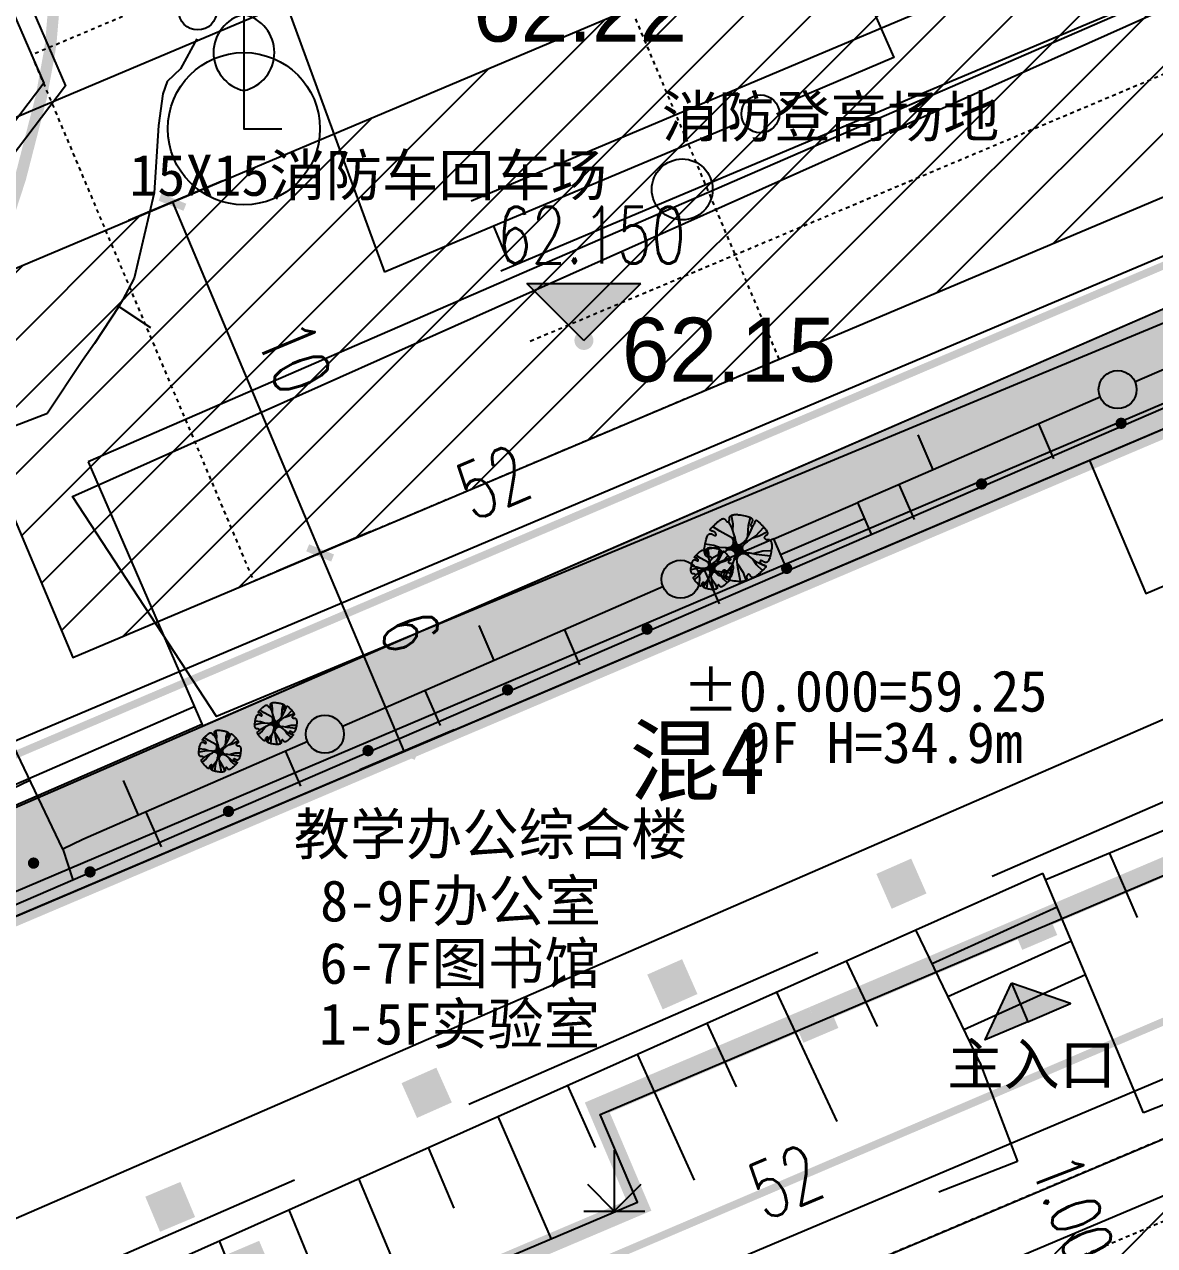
# Model space of a CAD drawing. Header units: metres. Extents: x 36500 to 80772748, y -35000 to 5806266.
# Drawn here: x 40386339.4 to 40386369.11, y 2903136.49 to 2903168.57 of the extents above; entities that cross this region are included whole.
import ezdxf
from ezdxf.enums import TextEntityAlignment as Align
from ezdxf.xclip import XClip

# ---------------------------------------------------------------- set-up
doc = ezdxf.new("R2010")
doc.units = ezdxf.units.M
doc.header["$LTSCALE"] = 10
doc.header["$XCLIPFRAME"] = 0
for name, pattern in [('2', [0]), ('236', [1.5, 1, -0.5]), ('563', [1, 0.5, -0.5]), ('815', [0]), ('CENTER2', [1.125, 0.75, -0.125, 0.125, -0.125]), ('CENTERX2', [4, 2.5, -0.5, 0.5, -0.5]), ('DASH', [0.35, 0.25, -0.1])]:
    doc.linetypes.add(name, pattern=pattern)
for name, color, linetype in [('DIM_ELEV', 3, 'Continuous'), ('dx', 252, 'Continuous'), ('PUB_DIM', 3, 'Continuous'), ('PUB_TEXT', 7, 'Continuous'), ('体育设施', 7, 'Continuous'), ('其它附属工程', 94, 'Continuous'), ('坐标', 7, 'Continuous'), ('总平面-场地', 40, 'Continuous'), ('总平面-消防登高面', 2, 'Continuous'), ('总平面-绿化', 3, 'Continuous'), ('总平面-道路', 2, 'Continuous'), ('总平面-道路中心线', 1, 'CENTERX2'), ('总平面定位', 7, 'Continuous'), ('文字标注', 7, 'Continuous'), ('用地红线', 7, 'Continuous')]:
    doc.layers.add(name, color=color, linetype=linetype)
doc.styles.add('_TCH_DIM', font='SIMPLEX', dxfattribs={"bigfont": 'GBCBIG'})
doc.styles.add('_TCH_DIM_T3', font='SIMPLEX', dxfattribs={"width": 0.705882, "bigfont": 'GBCBIG'})
doc.styles.add('DMZD', font='')
doc.styles.add('JMXD', font='')
doc.styles.add('宋体', font='')
doc.styles.get('DMZD').set_extended_font_data('方正中等线简体')
doc.styles.get('JMXD').set_extended_font_data('SimSun')
doc.styles.get('宋体').set_extended_font_data('SimSun')
doc.linetypes.add('120', pattern='A,0,[149,SSAAA.SHX,S=0.1,R=0,X=0,Y=0],-0.8', length=0.8)
doc.dimstyles.new('_TCH_ARCH_M_M&&1', dxfattribs={"dimtxt": 1.314346, "dimasz": 0.5, "dimexe": 1.25, "dimexo": 1.5, "dimgap": 0.5, "dimtad": 1, "dimzin": 0, "dimdsep": 46, "dimtxsty": '_TCH_DIM_T3', "dimblk": 'ARCHTICK', "dimcen": 0.09, "dimclrt": 7, "dimazin": 2, "dimtfac": 1, "dimtix": 1, "dimtmove": 2, "dimatfit": 3, "dimfxl": 0, "dimtolj": 1, "dimtzin": 0, "dimarcsym": 0})
doc.dimstyles.new('_TCH_ARCH_MM_M&&1', dxfattribs={"dimtxt": 1.4875, "dimasz": 0.5, "dimexe": 1.25, "dimexo": 1.5, "dimgap": 0.63125, "dimtad": 1, "dimdec": 0, "dimzin": 0, "dimdsep": 46, "dimtxsty": '_TCH_DIM_T3', "dimblk": 'ARCHTICK', "dimcen": 0.09, "dimclrt": 7, "dimazin": 2, "dimtfac": 1, "dimtdec": 0, "dimtix": 1, "dimtmove": 2, "dimatfit": 3, "dimfxl": 0, "dimtolj": 1, "dimtzin": 0, "dimarcsym": 0})

# ---------------------------------------------------------------- blocks, each defined once
blk = doc.blocks.new('A$C5779447E')
h = blk.add_hatch(color=256)
h.dxf.hatch_style = 1
h.paths.add_polyline_path([(0, 274), (0, -274), (-610, -274)])
h.paths.add_polyline_path([(0, 274), (0, -274), (610, -274)])
for points in [[(0, 274), (0, -274), (-610, -274), (0, 274)], [(0, 274), (0, -274), (610, -274), (0, 274)]]:
    blk.add_lwpolyline(points)
blk = doc.blocks.new('9372010')
at = {"color": 0, "linetype": 'Continuous', "flags": 128}
blk.add_lwpolyline([(0, 3), (0, 0), (1, 0)], dxfattribs=at)
at = {"color": 0, "linetype": 'Continuous'}
for centre, start, end in [((0.225, 2), 102.6804, 257.3196), ((-0.225, 2), 282.6804, 437.3196)]:
    blk.add_arc(centre, 1.025, start, end, dxfattribs=at)
blk = doc.blocks.new('937100')
at = {"color": 0, "linetype": 'Continuous', "lineweight": -3}
blk.add_circle((0, 0), 0.8, dxfattribs=at)
blk = doc.blocks.new('954200')
at = {"color": 0, "linetype": 'Continuous', "lineweight": -3, "flags": 128}
for points in [[(0, 1.6), (0, 0), (0.707, 0.707)], [(-0.707, 0.707), (0, 0)], [(-0.8, 0), (0.8, 0)]]:
    blk.add_lwpolyline(points, dxfattribs=at)
blk = doc.blocks.new('6452110')
at = {"linetype": '2'}
h = blk.add_hatch(color=0, dxfattribs=at)
edge = h.paths.add_edge_path(flags=0)
edge.add_arc((0, 0.85), 0.15, 0, 360)
blk = doc.blocks.new('6452120')
at = {"color": 0, "linetype": 'Continuous', "flags": 128}
blk.add_lwpolyline([(0, 0), (0, 1)], dxfattribs=at)
blk = doc.blocks.new('2382010')
at = {"linetype": '2'}
blk.add_hatch(color=0, dxfattribs=at).paths.add_polyline_path([(-0.5, -0.5), (0.5, -0.5), (0.5, 0.5), (-0.5, 0.5)])
blk = doc.blocks.new('gc200')
at = {"linetype": '2'}
h = blk.add_hatch(color=0, dxfattribs=at)
edge = h.paths.add_edge_path(flags=0)
edge.add_arc((0, 0), 0.25, 0, 360)
blk = doc.blocks.new('地形1')
at = {"layer": 'dx', "color": 252, "linetype": 'Continuous', "lineweight": -3, "flags": 128}
for points in [[(40386433.67, 2903189.008), (40386372.958, 2903162.221), (40386344.456, 2903150.387), (40386340.672, 2903156.17), (40386373.919, 2903171.011)], [(40386361.398, 2903169.656), (40386362.259, 2903167.697), (40386359.389, 2903166.488)], [(40386343.936, 2903168.194), (40386343.51, 2903167.4), (40386343.156, 2903167.074), (40386343.047, 2903166.747), (40386342.925, 2903165.917), (40386342.816, 2903164.149), (40386342.288, 2903161.905), (40386341.982, 2903161.323), (40386341.959, 2903161.279), (40386341.958, 2903161.278), (40386341.933, 2903161.234), (40386341.883, 2903161.158)], [(40386358.114, 2903165.951), (40386351.736, 2903163.266)], [(40386351.736, 2903163.266), (40386348.867, 2903162.058)], [(40386351.736, 2903163.266), (40386352.124, 2903162.344)], [(40386341.883, 2903161.158), (40386341.247, 2903160.189), (40386340.933, 2903159.737), (40386340.01, 2903158.355)], [(40386341.883, 2903161.158), (40386342.719, 2903160.608)], [(40386372.548, 2903160.892), (40386368.581, 2903159.169)], [(40386367.7, 2903158.786), (40386363.292, 2903156.871)], [(40386337.013, 2903157.209), (40386340.01, 2903158.355)], [(40386363.292, 2903156.871), (40386362.894, 2903157.788)], [(40386363.292, 2903156.871), (40386361.309, 2903156.009)], [(40386359.101, 2903155.058), (40386361.309, 2903156.009)], [(40386361.669, 2903155.175), (40386361.309, 2903156.009)], [(40386359.282, 2903154.64), (40386361.489, 2903155.592)], [(40386359.101, 2903155.058), (40386357.098, 2903154.186)], [(40386359.463, 2903154.221), (40386359.101, 2903155.058)], [(40386356.207, 2903153.799), (40386351.755, 2903151.861)], [(40386382.938, 2903153.056), (40386366.254, 2903146.093)], [(40386351.755, 2903151.861), (40386351.356, 2903152.778)], [(40386351.755, 2903151.861), (40386347.749, 2903150.118)], [(40386340.412, 2903146.902), (40386339.027, 2903149.797)], [(40386346.858, 2903149.73), (40386342.406, 2903147.793)], [(40386342.406, 2903147.793), (40386342.007, 2903148.71)], [(40386342.406, 2903147.793), (40386340.94, 2903147.155), (40386340.412, 2903146.902)], [(40386367.922, 2903146.789), (40386368.655, 2903145.109)], [(40386362.835, 2903144.784), (40386366.177, 2903146.274)], [(40386367.693, 2903142.67), (40386366.177, 2903146.274)], [(40386363.261, 2903143.902), (40386366.551, 2903145.385)], [(40386340.858, 2903134.975), (40386362.835, 2903144.784)], [(40386364.517, 2903141.296), (40386362.835, 2903144.784)], [(40386363.679, 2903143.033), (40386366.925, 2903144.496)], [(40386361.004, 2903143.967), (40386361.822, 2903142.245)], [(40386364.098, 2903142.165), (40386367.299, 2903143.607)], [(40386359.172, 2903143.149), (40386360.762, 2903139.75)], [(40386357.341, 2903142.332), (40386358.113, 2903140.655)], [(40386355.51, 2903141.514), (40386357.008, 2903138.205)], [(40386353.678, 2903140.697), (40386354.404, 2903139.065)], [(40386351.847, 2903139.88), (40386353.253, 2903136.659)], [(40386350.015, 2903139.062), (40386350.696, 2903137.474)], [(40386348.184, 2903138.245), (40386349.499, 2903135.114)], [(40386346.352, 2903137.427), (40386346.987, 2903135.884)], [(40386344.521, 2903136.61), (40386345.744, 2903133.568)]]:
    blk.add_lwpolyline(points, dxfattribs=at)
at = {"layer": 'dx', "color": 252, "linetype": '815', "lineweight": -3, "const_width": 0.3, "flags": 128}
blk.add_lwpolyline([(40386333.756, 2903135.68), (40386333.573, 2903135.966), (40386333.545, 2903136.043), (40386333.315, 2903136.92), (40386332.844, 2903138.366), (40386332.672, 2903139.988), (40386332.609, 2903140.371), (40386332.546, 2903140.807), (40386332.588, 2903143.345), (40386333.718, 2903146.629), (40386333.938, 2903147.147), (40386334.022, 2903147.467), (40386334.921, 2903150.391), (40386334.971, 2903156.978), (40386335.561, 2903157.969), (40386336.234, 2903158.619), (40386337.097, 2903159.089), (40386337.499, 2903159.354), (40386337.759, 2903159.811), (40386339.298, 2903164.525), (40386339.849, 2903166.668), (40386340.064, 2903167.842), (40386340.101, 2903168.105), (40386340.261, 2903169.973), (40386340.269, 2903172.407), (40386340.078, 2903175.114), (40386339.731, 2903177.514), (40386339.311, 2903179.327), (40386338.803, 2903180.818), (40386338.702, 2903181.058), (40386338.612, 2903181.259), (40386337.885, 2903182.62), (40386336.903, 2903184.106), (40386335.266, 2903186.259), (40386332.479, 2903189.821), (40386332.348, 2903190.002), (40386332.217, 2903190.185), (40386331.248, 2903191.287), (40386330.302, 2903192.525), (40386330.157, 2903192.739), (40386329.328, 2903194.143), (40386328.267, 2903196.347), (40386324.722, 2903204.929), (40386324.616, 2903205.181), (40386323.315, 2903208.21), (40386322.335, 2903210.683), (40386321.826, 2903212.321), (40386321.788, 2903212.473), (40386321.284, 2903215.061), (40386320.946, 2903216.413), (40386320.921, 2903216.491), (40386320.402, 2903217.899), (40386320.161, 2903218.825), (40386320.153, 2903218.876), (40386320.147, 2903218.922), (40386320.119, 2903219.434), (40386320.209, 2903219.973), (40386320.225, 2903220.019), (40386320.238, 2903220.054), (40386320.395, 2903220.355), (40386321.079, 2903221.174), (40386321.114, 2903221.213), (40386322.22, 2903222.579), (40386322.749, 2903223.088), (40386322.787, 2903223.118), (40386322.862, 2903223.173), (40386323.098, 2903223.324), (40386323.878, 2903223.668), (40386325.035, 2903223.939), (40386327.503, 2903224.182), (40386327.606, 2903224.189), (40386327.643, 2903224.192), (40386328.906, 2903224.338), (40386329.711, 2903224.561), (40386329.757, 2903224.58), (40386329.791, 2903224.594), (40386330.146, 2903224.766), (40386331.112, 2903225.406), (40386331.152, 2903225.436), (40386332.817, 2903226.731), (40386336.789, 2903230.115), (40386337.552, 2903230.778)], dxfattribs=at)
at = {"layer": 'dx', "color": 252, "linetype": '120', "lineweight": -3, "flags": 128}
for points in [[(40386343.114, 2903177.776), (40386348.867, 2903162.058)], [(40386340.412, 2903146.902), (40386340.675, 2903146.098)]]:
    blk.add_lwpolyline(points, dxfattribs=at)
at = {"layer": 'dx', "color": 252, "linetype": 'Continuous', "lineweight": -3, "flags": 128}
blk.add_lwpolyline([(40386336.22, 2903135.908), (40386335.918, 2903136.603), (40386333.195, 2903142.865), (40386375.84, 2903161.302), (40386378.91, 2903162.629), (40386381.936, 2903155.786)], close=True, dxfattribs=at)
at = {"layer": 'dx', "color": 252, "linetype": '236', "lineweight": -3, "flags": 128}
blk.add_lwpolyline([(40386337.336, 2903134.221), (40386382.712, 2903153.963), (40386381.936, 2903155.786)], dxfattribs=at)
at = {"layer": 'dx', "color": 252, "linetype": '563', "lineweight": -3, "flags": 128}
for points in [[(40386384.262, 2903150.088), (40386385.626, 2903146.566), (40386368.816, 2903139.977), (40386367.693, 2903142.67)], [(40386364.517, 2903141.296), (40386365.507, 2903138.697), (40386350.842, 2903133), (40386345.579, 2903111.032), (40386346.575, 2903110.94)]]:
    blk.add_lwpolyline(points, dxfattribs=at)
at = {"layer": 'dx', "color": 252, "linetype": 'Continuous', "lineweight": -3}
for centre, radius in [((40386343.96, 2903168.925), 0.5), ((40386345.174, 2903165.83), 2), ((40386358.751, 2903166.22), 0.5), ((40386368.14, 2903158.977), 0.5), ((40386356.652, 2903153.992), 0.5), ((40386347.303, 2903149.924), 0.5)]:
    blk.add_circle(centre, radius, dxfattribs=at)
at = {"layer": 'dx', "color": 252}
for name, p in [('9372010', (40386345.174, 2903165.83)), ('937100', (40386356.695, 2903164.235)), ('gc200', (40386354.111, 2903160.267)), ('954200', (40386354.91, 2903137.39))]:
    blk.add_blockref(name, p, dxfattribs=at)
for name, p, rotation in [('6452120', (40386366.059, 2903158.073), 203.4848728831772), ('6452110', (40386367.893, 2903158.87), 203.4848728831772), ('6452120', (40386362.39, 2903156.479), 203.4848728831772), ('6452110', (40386364.224, 2903157.276), 203.4848728831772), ('6452110', (40386359.101, 2903155.058), 203.5169064367163), ('6452120', (40386357.267, 2903154.26), 203.5169064367163), ('6452110', (40386355.433, 2903153.462), 203.5169064367163), ('6452120', (40386353.599, 2903152.664), 203.5169064367163), ('6452110', (40386351.765, 2903151.866), 203.5169064367163), ('6452120', (40386349.932, 2903151.068), 203.5169064367163), ('6452110', (40386348.098, 2903150.27), 203.5169064367163), ('6452120', (40386346.264, 2903149.472), 203.5169064367163), ('6452120', (40386339.549, 2903148.707), 115.5586593204039), ('6452110', (40386344.43, 2903148.674), 203.5169064367163), ('6452120', (40386342.596, 2903147.876), 203.5169064367163), ('6452110', (40386340.412, 2903146.902), 115.5586593204039), ('6452110', (40386340.765, 2903147.071), 205.5586685226127), ('2382010', (40386362.457, 2903145.995), 203.7060752834941), ('2382010', (40386356.436, 2903143.351), 203.8134321743705), ('2382010', (40386349.978, 2903140.501), 203.9682998895258), ('2382010', (40386343.237, 2903137.504), 202.7881389177547)]:
    blk.add_blockref(name, p, dxfattribs=dict(at, rotation=rotation))
at = {"layer": 'dx', "color": 252, "style": 'DMZD'}
for s, p in [('62.22', (40386351.201, 2903169.799)), ('62.15', (40386355.111, 2903160.865))]:
    blk.add_text(s, height=1.68, dxfattribs=at).set_placement(p, align=Align.TOP_LEFT)
at = {"layer": 'dx', "color": 252, "style": 'JMXD'}
blk.add_text('混4', height=1.75, dxfattribs=at).set_placement((40386357.092, 2903149.229), align=Align.MIDDLE_CENTER)
blk = doc.blocks.new('_ArchTick')
at = {"color": 0, "linetype": 'ByBlock', "const_width": 0.4}
blk.add_lwpolyline([(-0.5, -0.5), (0.5, 0.5)], dxfattribs=at)
blk = doc.blocks.new('*D261')
at = {"layer": 'Defpoints', "color": 0, "linetype": 'Continuous', "transparency": 16777216}
for p in [(40386364.628, 2903133.674), (40386367.025, 2903133.53), (40386364.988, 2903132.741)]:
    blk.add_point(p, dxfattribs=at)
at = {"layer": 'PUB_DIM', "color": 0, "linetype": 'Continuous', "lineweight": -2, "transparency": 16777216}
for p, q in [((40386366.026, 2903134.215), (40386367.83, 2903134.913)), ((40386366.664, 2903134.462), (40386366.484, 2903134.928)), ((40386366.664, 2903134.462), (40386367.025, 2903133.53)), ((40386366.387, 2903133.283), (40386368.191, 2903133.981)), ((40386367.025, 2903133.53), (40386367.206, 2903133.063))]:
    blk.add_line(p, q, dxfattribs=at)
at = {"layer": 'PUB_DIM', "color": 0, "linetype": 'Continuous', "lineweight": -2, "transparency": 16777216, "xscale": 0.5, "yscale": 0.5, "zscale": 0.5}
for p, rotation in [((40386366.664, 2903134.462), 291.1518532222906), ((40386367.025, 2903133.53), 111.1518532222906)]:
    blk.add_blockref('_ArchTick', p, dxfattribs=dict(at, rotation=rotation))
at = {"layer": 'PUB_DIM', "color": 7, "linetype": 'Continuous', "transparency": 16777216, "insert": (40386367.189, 2903136.917), "char_height": 1.3143, "attachment_point": 5, "rotation": 291.1519, "style": '_TCH_DIM_T3'}
blk.add_mtext('\\A1;1.00m', dxfattribs=at)
blk = doc.blocks.new('*D278')
at = {"layer": 'Defpoints', "color": 0, "linetype": 'Continuous', "transparency": 16777216}
for p in [(40386370.355, 2903179.297), (40386371.779, 2903175.923), (40386336.79, 2903161.152)]:
    blk.add_point(p, dxfattribs=at)
at = {"layer": '总平面-消防登高面', "color": 0, "linetype": 'Continuous', "lineweight": -2, "transparency": 16777216}
for p, q in [((40386371.196, 2903177.305), (40386369.869, 2903180.449)), ((40386335.366, 2903164.527), (40386370.355, 2903179.297)), ((40386336.207, 2903162.534), (40386334.879, 2903165.679))]:
    blk.add_line(p, q, dxfattribs=at)
at = {"layer": '总平面-消防登高面', "color": 0, "linetype": 'Continuous', "lineweight": -2, "transparency": 16777216, "xscale": 0.5, "yscale": 0.5, "zscale": 0.5}
for p, rotation in [((40386370.355, 2903179.297), 22.88663867739239), ((40386335.366, 2903164.527), 202.8866386773924)]:
    blk.add_blockref('_ArchTick', p, dxfattribs=dict(at, rotation=rotation))
at = {"layer": '总平面-消防登高面', "color": 7, "linetype": 'Continuous', "transparency": 16777216, "insert": (40386352.325, 2903173.179), "char_height": 1.4875, "attachment_point": 5, "rotation": 22.8866, "style": '_TCH_DIM_T3'}
blk.add_mtext('\\A1;38', dxfattribs=at)
blk = doc.blocks.new('*D290')
at = {"layer": 'Defpoints', "color": 0, "linetype": 'Continuous', "transparency": 16777216}
for p in [(40386346.005, 2903165.042), (40386349.888, 2903155.827), (40386347.178, 2903154.685)]:
    blk.add_point(p, dxfattribs=at)
at = {"layer": '总平面-消防登高面', "color": 0, "linetype": 'Continuous', "lineweight": -2, "transparency": 16777216}
for p, q in [((40386344.622, 2903164.46), (40386342.143, 2903163.415)), ((40386343.295, 2903163.9), (40386347.178, 2903154.685)), ((40386348.506, 2903155.244), (40386346.027, 2903154.2))]:
    blk.add_line(p, q, dxfattribs=at)
at = {"layer": '总平面-消防登高面', "color": 0, "linetype": 'Continuous', "lineweight": -2, "transparency": 16777216, "xscale": 0.5, "yscale": 0.5, "zscale": 0.5}
for p, rotation in [((40386343.295, 2903163.9), 112.8508582838473), ((40386347.178, 2903154.685), 292.8508582838472)]:
    blk.add_blockref('_ArchTick', p, dxfattribs=dict(at, rotation=rotation))
at = {"layer": '总平面-消防登高面', "color": 7, "linetype": 'Continuous', "transparency": 16777216, "insert": (40386346.504, 2903159.827), "char_height": 1.4875, "attachment_point": 5, "rotation": 292.8509, "style": '_TCH_DIM_T3'}
blk.add_mtext('\\A1;10', dxfattribs=at)
blk = doc.blocks.new('*D291')
at = {"layer": 'Defpoints', "color": 0, "linetype": 'Continuous', "transparency": 16777216}
for p in [(40386349.888, 2903155.827), (40386352.083, 2903150.617), (40386349.374, 2903149.475)]:
    blk.add_point(p, dxfattribs=at)
at = {"layer": '总平面-消防登高面', "color": 0, "linetype": 'Continuous', "lineweight": -2, "transparency": 16777216}
for p, q in [((40386348.506, 2903155.244), (40386346.027, 2903154.2)), ((40386347.178, 2903154.685), (40386349.374, 2903149.475)), ((40386350.701, 2903150.034), (40386348.222, 2903148.99))]:
    blk.add_line(p, q, dxfattribs=at)
at = {"layer": '总平面-消防登高面', "color": 0, "linetype": 'Continuous', "lineweight": -2, "transparency": 16777216, "xscale": 0.5, "yscale": 0.5, "zscale": 0.5}
for p, rotation in [((40386347.178, 2903154.685), 112.8508582829625), ((40386349.374, 2903149.475), 292.8508582829626)]:
    blk.add_blockref('_ArchTick', p, dxfattribs=dict(at, rotation=rotation))
at = {"layer": '总平面-消防登高面', "color": 7, "linetype": 'Continuous', "transparency": 16777216, "insert": (40386349.543, 2903152.614), "char_height": 1.4875, "attachment_point": 5, "rotation": 292.8509, "style": '_TCH_DIM_T3'}
blk.add_mtext('\\A1;6', dxfattribs=at)
blk = doc.blocks.new('*D294')
at = {"layer": 'Defpoints', "color": 0, "linetype": 'Continuous', "transparency": 16777216}
for p in [(40386382.063, 2903151.499), (40386383.947, 2903147.034), (40386334.041, 2903131.227)]:
    blk.add_point(p, dxfattribs=at)
at = {"layer": 'PUB_DIM', "color": 0, "linetype": 'Continuous', "lineweight": -2, "transparency": 16777216}
for p, q in [((40386382.646, 2903150.117), (40386384.433, 2903145.883)), ((40386335.926, 2903126.763), (40386383.947, 2903147.034)), ((40386334.624, 2903129.845), (40386336.412, 2903125.611))]:
    blk.add_line(p, q, dxfattribs=at)
at = {"layer": 'PUB_DIM', "color": 0, "linetype": 'Continuous', "lineweight": -2, "transparency": 16777216, "xscale": 0.5, "yscale": 0.5, "zscale": 0.5}
for p, rotation in [((40386383.947, 2903147.034), 22.88663868115071), ((40386335.926, 2903126.763), 202.8866386811507)]:
    blk.add_blockref('_ArchTick', p, dxfattribs=dict(at, rotation=rotation))
at = {"layer": 'PUB_DIM', "color": 7, "linetype": 'Continuous', "transparency": 16777216, "insert": (40386359.402, 2903138.165), "char_height": 1.4875, "attachment_point": 5, "rotation": 22.8866, "style": '_TCH_DIM_T3'}
blk.add_mtext('\\A1;52', dxfattribs=at)
blk = doc.blocks.new('*D296')
at = {"layer": 'Defpoints', "color": 0, "linetype": 'Continuous', "transparency": 16777216}
for p in [(40386376.201, 2903165.385), (40386377.831, 2903161.523), (40386329.947, 2903141.309)]:
    blk.add_point(p, dxfattribs=at)
at = {"layer": 'PUB_DIM', "color": 0, "linetype": 'Continuous', "lineweight": -2, "transparency": 16777216}
for p, q in [((40386377.248, 2903162.905), (40386375.715, 2903166.536)), ((40386328.317, 2903145.171), (40386376.201, 2903165.385)), ((40386329.364, 2903142.691), (40386327.831, 2903146.322))]:
    blk.add_line(p, q, dxfattribs=at)
at = {"layer": 'PUB_DIM', "color": 0, "linetype": 'Continuous', "lineweight": -2, "transparency": 16777216, "xscale": 0.5, "yscale": 0.5, "zscale": 0.5}
for p, rotation in [((40386376.201, 2903165.385), 22.88663873019065), ((40386328.317, 2903145.171), 202.8866387301906)]:
    blk.add_blockref('_ArchTick', p, dxfattribs=dict(at, rotation=rotation))
at = {"layer": 'PUB_DIM', "color": 7, "linetype": 'Continuous', "transparency": 16777216, "insert": (40386351.724, 2903156.544), "char_height": 1.4875, "attachment_point": 5, "rotation": 22.8866, "style": '_TCH_DIM_T3'}
blk.add_mtext('\\A1;52', dxfattribs=at)
blk = doc.blocks.new('$plan$00004033')
for p, q in [((-187, 629), (-289, 812)), ((-155, 727), (-199, 989)), ((315, 690), (381, 925)), ((-559, 513), (-780, 660)), ((-168, 301), (-559, 513)), ((-104, 339), (-187, 629)), ((-157, 522), (-155, 727)), ((356, 474), (234, 252)), ((290, 204), (540, 372)), ((298, 373), (315, 690)), ((452, 684), (356, 474)), ((448, 311), (643, 372)), ((540, 372), (784, 634)), ((643, 372), (879, 495)), ((-656, 17), (-1026, -56)), ((-739, 77), (-1003, 116)), ((-546, 12), (-739, 77)), ((-355, 6), (-656, 17)), ((-355, 6), (-250, 29)), ((-338, -67), (-355, 6)), ((-354, 0), (134, 0)), ((-282, 22), (128, -21)), ((-208, 47), (125, -6)), ((-191, 61), (134, 0)), ((-177, 76), (123, 10)), ((-168, 301), (-104, 339)), ((-168, 301), (-168, 301)), ((-167, 299), (-90, 251)), ((-161, 305), (-91, 260)), ((-151, 133), (128, 40)), ((-147, 152), (132, 49)), ((-143, 194), (-58, 156)), ((-120, 330), (-101, 315)), ((-104, 339), (-87, 236)), ((147, 164), (195, 123)), ((169, 183), (211, 139)), ((182, 195), (222, 149)), ((210, 224), (246, 171)), ((220, 236), (267, 188)), ((234, 250), (290, 206)), ((290, 206), (271, 191)), ((-800, -305), (-567, -175)), ((-461, -127), (-660, -373)), ((-567, -175), (-364, -79)), ((-364, -79), (-338, -67)), ((-344, -41), (140, -46)), ((-115, -336), (-219, -619)), ((-168, -71), (150, -58)), ((-140, -89), (159, -66)), ((-115, -336), (-87, -259)), ((-41, -342), (-115, -336)), ((-114, -331), (196, -105)), ((-108, -122), (172, -81)), ((-107, -313), (192, -102)), ((-98, -288), (187, -98)), ((-91, -151), (35, -101)), ((-85, -166), (78, -95)), ((-82, -179), (108, -90)), ((-79, -208), (158, -83)), ((-9, -593), (-39, -340)), ((198, -174), (238, -131)), ((209, -177), (247, -134)), ((241, -190), (275, -142)), ((283, -213), (246, -193)), ((256, -198), (289, -144)), ((312, -145), (283, -213)), ((283, -213), (521, -399)), ((561, -192), (312, -145)), ((434, -330), (552, -497)), ((447, -168), (753, -86)), ((975, -241), (561, -192)), ((753, -86), (1019, -76)), ((-660, -373), (-863, -533)), ((-302, -679), (-413, -902)), ((-180, -515), (-302, -679)), ((-219, -619), (-261, -972)), ((-22, -477), (150, -743)), ((72, -1002), (-9, -593)), ((521, -399), (847, -550)), ((552, -497), (742, -683)), ((150, -743), (236, -975))]:
    blk.add_line(p, q)
blk.add_lwpolyline([(259, -883), (259, -893), (260, -904), (261, -914), (262, -923), (261, -933), (259, -942), (255, -952), (249, -961), (242, -969), (233, -977), (223, -985), (210, -993), (195, -1000), (178, -1006), (160, -1012), (138, -1017), (115, -1021), (90, -1024), (62, -1027), (32, -1028), (4, -1015), (-59, -1009), (-117, -1002), (-169, -993), (-217, -983), (-259, -973), (-295, -961), (-327, -950), (-354, -939), (-376, -928), (-393, -918), (-407, -908), (-417, -898), (-424, -889), (-429, -880), (-432, -871), (-434, -862), (-435, -854), (-436, -845), (-435, -836), (-434, -827), (-432, -818), (-430, -809), (-426, -800), (-422, -790), (-418, -781), (-412, -771), (-407, -761), (-401, -751), (-396, -742), (-391, -732), (-387, -723), (-383, -714), (-381, -705), (-380, -697), (-380, -690), (-381, -684), (-384, -678), (-389, -674), (-395, -671), (-403, -669), (-413, -669), (-424, -671), (-435, -675), (-448, -681), (-460, -688), (-472, -699), (-483, -711), (-493, -726), (-501, -743), (-508, -762), (-513, -781), (-519, -800), (-524, -816), (-531, -831), (-538, -841), (-548, -847), (-559, -847), (-572, -842), (-587, -833), (-603, -820), (-620, -804), (-638, -787), (-657, -768), (-675, -749), (-693, -730), (-711, -712), (-729, -694), (-746, -675), (-763, -658), (-779, -640), (-795, -622), (-810, -605), (-824, -587), (-838, -570), (-850, -553), (-861, -536), (-871, -520), (-880, -504), (-887, -489), (-892, -476), (-896, -463), (-897, -451), (-897, -441), (-895, -431), (-892, -421), (-886, -412), (-879, -404), (-871, -396), (-860, -388), (-849, -380), (-837, -372), (-826, -364), (-816, -356), (-807, -347), (-800, -339), (-796, -329), (-796, -320), (-798, -310), (-803, -300), (-810, -290), (-819, -282), (-829, -274), (-840, -268), (-851, -263), (-862, -260), (-873, -259), (-883, -259), (-894, -260), (-904, -261), (-914, -262), (-924, -262), (-933, -261), (-943, -259), (-952, -255), (-961, -250), (-969, -243), (-978, -234), (-986, -223), (-993, -210), (-1000, -196), (-1006, -179), (-1012, -160), (-1017, -139), (-1021, -115), (-1024, -90), (-1027, -62), (-1028, -32), (-1023, -2), (-1010, 59), (-1002, 117), (-994, 169), (-984, 216), (-973, 258), (-962, 295), (-950, 327), (-939, 354), (-928, 376), (-918, 393), (-908, 406), (-899, 417), (-889, 424), (-880, 429), (-872, 432), (-863, 434), (-854, 435), (-845, 435), (-836, 435), (-827, 434), (-818, 432), (-809, 430), (-800, 426), (-790, 422), (-781, 417), (-771, 412), (-761, 407), (-752, 401), (-742, 396), (-733, 391), (-723, 386), (-714, 383), (-706, 381), (-698, 380), (-690, 380), (-684, 381), (-678, 384), (-674, 389), (-671, 395), (-669, 403), (-669, 412), (-671, 423), (-675, 435), (-681, 448), (-689, 460), (-699, 472), (-711, 483), (-726, 493), (-743, 501), (-762, 507), (-781, 513), (-800, 519), (-817, 524), (-831, 531), (-841, 538), (-847, 547), (-847, 559), (-842, 572), (-833, 587), (-820, 603), (-805, 620), (-787, 638), (-769, 656), (-749, 675), (-731, 693), (-712, 711), (-694, 729), (-676, 746), (-658, 763), (-640, 779), (-623, 795), (-605, 810), (-587, 824), (-570, 837), (-553, 850), (-536, 861), (-520, 871), (-504, 880), (-490, 887), (-476, 892), (-463, 895), (-452, 897), (-441, 897), (-431, 895), (-421, 891), (-413, 886), (-404, 879), (-396, 870), (-388, 860), (-380, 849), (-372, 837), (-364, 826), (-356, 815), (-348, 807), (-339, 800), (-330, 796), (-320, 795), (-310, 798), (-300, 803), (-290, 810), (-282, 819), (-274, 829), (-268, 840), (-263, 851), (-260, 862), (-259, 872), (-259, 883), (-260, 893), (-261, 904), (-262, 914), (-262, 923), (-261, 933), (-259, 942), (-255, 952), (-250, 961), (-243, 969), (-234, 977), (-223, 985), (-210, 993), (-196, 1000), (-179, 1006), (-160, 1012), (-139, 1017), (-116, 1021), (-90, 1024), (-62, 1027), (-32, 1028), (-5, 1015), (59, 1009), (116, 1002), (169, 993), (216, 983), (258, 973), (295, 961), (327, 950), (353, 939), (375, 928), (393, 918), (406, 908), (416, 898), (424, 889), (429, 880), (432, 871), (434, 862), (435, 854), (435, 845), (435, 836), (434, 827), (432, 818), (429, 809), (426, 800), (422, 790), (417, 781), (412, 771), (406, 761), (401, 751), (396, 742), (391, 732), (386, 723), (383, 714), (380, 705), (379, 697), (379, 690), (381, 684), (384, 678), (388, 674), (394, 671), (402, 669), (412, 669), (423, 671), (435, 675), (447, 681), (460, 688), (472, 699), (483, 711), (492, 726), (500, 743), (507, 762), (513, 781), (518, 800), (524, 816), (530, 831), (538, 841), (547, 847), (559, 847), (572, 842), (587, 833), (603, 820), (620, 804), (638, 787), (656, 768), (674, 749), (693, 730), (711, 712), (728, 694), (746, 675), (762, 658), (779, 640), (794, 622), (809, 605), (824, 587), (837, 570), (850, 553), (861, 536), (871, 520), (879, 504), (886, 489), (892, 476), (895, 463), (897, 451), (897, 441), (895, 431), (891, 421), (886, 412), (879, 404), (870, 396), (860, 388), (849, 380), (837, 372), (826, 364), (815, 356), (806, 347), (800, 339), (796, 329), (795, 320), (798, 310), (803, 300), (810, 290), (819, 282), (829, 274), (840, 268), (851, 263), (862, 260), (872, 259), (883, 259), (893, 260), (903, 261), (913, 262), (923, 262), (933, 261), (942, 259), (951, 255), (960, 250), (969, 243), (977, 234), (985, 223), (992, 210), (999, 196), (1006, 179), (1011, 160), (1016, 139), (1021, 115), (1024, 90), (1026, 62), (1028, 32), (1028, 0), (1009, -59), (1002, -117), (993, -169), (983, -216), (972, -258), (961, -295), (950, -327), (938, -354), (928, -376), (917, -393), (908, -406), (898, -417), (889, -424), (880, -429), (871, -432), (862, -434), (853, -435), (845, -435), (836, -435), (827, -434), (818, -432), (809, -430), (799, -426), (790, -422), (780, -417), (771, -412), (761, -407), (751, -401), (742, -396), (732, -391), (723, -386), (714, -383), (705, -381), (697, -380), (690, -380), (683, -381), (678, -384), (673, -389), (670, -395), (669, -403), (669, -412), (671, -423), (675, -435), (680, -448), (688, -460), (698, -472), (711, -483), (726, -493), (743, -501), (761, -507), (781, -513), (799, -519), (816, -524), (830, -531), (841, -538), (847, -547), (847, -559), (842, -572), (833, -587), (820, -603), (804, -620), (787, -638), (768, -656), (749, -675), (730, -693), (712, -711), (693, -729), (675, -746), (657, -763), (640, -779), (622, -795), (604, -810), (587, -824), (569, -837), (552, -850), (536, -861), (519, -871), (504, -880), (489, -887), (476, -892), (463, -895), (451, -897), (440, -897), (430, -895), (421, -891), (412, -886), (404, -879), (395, -870), (387, -860), (380, -849), (372, -837), (364, -826), (356, -815), (347, -807), (338, -800), (329, -796), (319, -795), (309, -798), (299, -803), (290, -810), (281, -819), (274, -829), (267, -840), (263, -851), (260, -862), (259, -872)], close=True)
for centre, radius, start, end in [((-277, 152), 126, 282.5027, 336.9883), ((-454, 172), 314, 14.4178, 24.1148), ((-374, 193), 231, 336.9883, 14.4178), ((139, 273), 229, 189.3639, 219.0167), ((28, 183), 87.1, 219.0167, 302.6981), ((-285, 671), 666, 302.6981, 321.0769), ((223, 10), 99.6, 157.6896, 229.9924), ((722, -389), 735, 127.8129, 143.5558), ((-257, -237), 189, 40.3701, 115.2365), ((-224, -209), 146, 340.023, 40.3701), ((153, -364), 195, 61.518, 173.4049), ((306, 28), 173, 217.5776, 271.9347)]:
    blk.add_arc(centre, radius, start, end)

msp = doc.modelspace()

# ---------------------------------------------------------------- hatches: boundary and pattern name
at = {"layer": 'DIM_ELEV', "linetype": 'Continuous'}
msp.add_hatch(color=256, dxfattribs=at).paths.add_polyline_path([(40386354.111, 2903160.267), (40386352.611, 2903161.767), (40386355.611, 2903161.767)])
at = {"layer": '其它附属工程', "linetype": 'Continuous'}
h = msp.add_hatch(dxfattribs=at)
h.set_pattern_fill('草坪或沼泽', color=256, scale=0.5)
h.set_pattern_definition([(0, (984.1042, 0.04), (2, 2), [0.3, -0.06, 0.08, -0.06, 0.3, -1.2]), (0, (984.0042, 0.1), (2, 2), [0.2, -0.15, 0.3, -0.15, 0.2, -1]), (0, (984.7042, 0.9), (2, 2), [0.25, -0.1, 0.25, -1.4]), (0, (983.7042, 1.3), (2, 2), [0.1, -0.2, 0.1, -1.6]), (90, (983.9042, 1.3), (-2, 2), [0.18, -1.82]), (90, (984.5042, 0.1), (-2, 2), [0.2, -1.8]), (90, (985.0042, 0.9), (-2, 2), [0.2, -1.8]), (45, (984.7642, 0.08), (2e-16, 2.00000000004), [0.2, -2.628427124]), (135, (984.2442, 0.08), (-2.00000000004, 2e-16), [0.2, -2.628427124]), (63.43494882, (984.7042, 0.09), (1.02e-10, 2), [0.2, -4.272135954]), (75.96375653, (984.60423, 0.1), (7.24e-11, 1.9999999997004), [0.2, -8.046211252]), (75.96375653, (985.10423, 0.9), (7.24e-11, 1.9999999997004), [0.16, -8.086211252]), (75.96375653, (983.94423, 1.3), (7.24e-11, 1.9999999997004), [0.14, -8.106211252]), (104.03624347, (984.40423, 0.1), (-7.24e-11, 1.9999999997004), [0.2, -8.046211252]), (104.03624347, (984.90423, 0.9), (-7.24e-11, 1.9999999997004), [0.16, -8.086211252]), (104.03624347, (983.86423, 1.3), (-7.24e-11, 1.9999999997004), [0.14, -8.106211252]), (116.5650512, (984.3042, 0.09), (-8e-10, 2), [0.2, -4.2721335954])])
h.paths.add_polyline_path([(40386373.865, 2903159.861), (40386372.724, 2903162.564), (40386328.063, 2903143.167), (40386334.686, 2903127.589), (40386335.61, 2903127.983), (40386334.198, 2903131.294), (40386329.979, 2903141.235)])
at = {"layer": '总平面-消防登高面', "linetype": 'Continuous'}
h = msp.add_hatch(dxfattribs=at)
h.set_pattern_fill('普通砖', color=256, scale=0.5)
h.set_pattern_definition([(45, (0, 0.8976), (-0.883883830037, 0.883883830037), [])])
h.paths.add_polyline_path([(40386336.79, 2903161.152), (40386340.679, 2903151.94), (40386375.668, 2903166.71), (40386371.779, 2903175.923)])
h = msp.add_hatch(dxfattribs=at)
h.set_pattern_fill('普通砖', color=256, scale=0.5)
h.set_pattern_definition([(45, (-0.4172, 0.3805), (-0.883883830037, 0.883883830037), [])])
h.paths.add_polyline_path([(40386380.983, 2903131.847), (40386377.094, 2903141.059), (40386363.275, 2903135.226), (40386367.164, 2903126.013)])

# ---------------------------------------------------------------- linework, layer by layer
at = {"layer": 'DIM_ELEV', "linetype": 'Continuous'}
for p, q in [((40386354.111, 2903160.267), (40386352.611, 2903161.767)), ((40386352.611, 2903161.767), (40386355.611, 2903161.767)), ((40386354.111, 2903160.267), (40386355.611, 2903161.767))]:
    msp.add_line(p, q, dxfattribs=at)
at = {"layer": '体育设施', "color": 155}
for p, q in [((40386454.166, 2903197.933, 61.098), (40386344.098, 2903150.131, 61.098)), ((40386374.441, 2903171.566, 61.098), (40386341.081, 2903157.078, 61.098)), ((40386341.081, 2903157.078, 61.098), (40386344.098, 2903150.131, 61.098))]:
    msp.add_line(p, q, dxfattribs=at)
at = {"layer": '体育设施', "color": 155, "elevation": 61.098}
msp.add_lwpolyline([(40386437.541, 2903186.917, 1.089954), (40386415.295, 2903253.226), (40386369.743, 2903233.442, 0.694724), (40386373.246, 2903167.748, 0.694724)], format="xyb", dxfattribs=at)
at = {"layer": '其它附属工程', "linetype": 'Continuous'}
msp.add_lwpolyline([(40386373.865, 2903159.861), (40386372.724, 2903162.564), (40386328.063, 2903143.167), (40386334.686, 2903127.589), (40386335.61, 2903127.983), (40386334.198, 2903131.294), (40386329.979, 2903141.235)], close=True, dxfattribs=at)
msp.add_lwpolyline([(40386347.529, 2903104.488), (40386347.766, 2903104.288, 0.771116), (40386348.241, 2903104.622), (40386343.625, 2903117.003, -0.401802), (40386349.654, 2903130.98), (40386392.824, 2903149.204)], format="xyb", dxfattribs=at)
at = {"layer": '坐标', "linetype": 'Continuous', "const_width": 0.5}
for points in [[(40386377.799, 2903161.533), (40386329.979, 2903141.235)], [(40386340.195, 2903134.057), (40386345.442, 2903136.284), (40386346.536, 2903133.706), (40386355.557, 2903137.536), (40386354.463, 2903140.113), (40386359.894, 2903142.418), (40386360.012, 2903142.142), (40386360.472, 2903142.337), (40386360.355, 2903142.614), (40386365.648, 2903144.86), (40386365.765, 2903144.584), (40386366.225, 2903144.779), (40386366.108, 2903145.056), (40386371.539, 2903147.361)]]:
    msp.add_lwpolyline(points, dxfattribs=at)
at = {"layer": '坐标', "linetype": 'Continuous'}
msp.add_lwpolyline([(40386329.979, 2903141.235), (40386329.74, 2903141.786), (40386377.553, 2903162.101), (40386377.795, 2903161.529)], dxfattribs=at)
msp.add_lwpolyline([(40386376.931, 2903149.756), (40386378.025, 2903147.179), (40386382.996, 2903149.288), (40386377.8, 2903161.531), (40386367.398, 2903157.117), (40386368.883, 2903153.619), (40386375.51, 2903156.431), (40386378.089, 2903150.356), (40386378.128, 2903150.264)], close=True, dxfattribs=at)
at = {"layer": '总平面-场地'}
for points in [[(40386343.687, 2903241.177), (40386342.273, 2903238.504), (40386341.743, 2903234.562), (40386341.039, 2903227.478), (40386344.235, 2903226.629), (40386355.355, 2903219.858), (40386355.611, 2903219.084), (40386355.57, 2903218.934), (40386355.49, 2903218.642), (40386353.121, 2903213.677), (40386332.984, 2903195.689), (40386328.875, 2903192.442), (40386339.914, 2903167.023), (40386329.392, 2903153.167), (40386332.731, 2903145.264), (40386344.071, 2903150.189)], [(40386343.908, 2903240.526), (40386342.757, 2903238.349), (40386342.24, 2903234.503), (40386341.579, 2903227.852), (40386344.434, 2903227.093), (40386355.772, 2903220.189), (40386356.133, 2903219.098), (40386356.052, 2903218.802), (40386355.96, 2903218.467), (40386353.529, 2903213.371), (40386333.306, 2903195.306), (40386329.487, 2903192.288), (40386340.489, 2903166.954), (40386329.965, 2903153.095), (40386332.995, 2903145.924), (40386343.871, 2903150.647)]]:
    msp.add_lwpolyline(points, dxfattribs=at)
at = {"layer": '总平面-消防登高面', "ltscale": 0.001}
msp.add_line((40386351.925, 2903162.095), (40386422.663, 2903191.904), dxfattribs=at)
at = {"layer": '总平面-消防登高面', "linetype": 'DASH', "ltscale": 0.01}
msp.add_line((40386352.702, 2903160.252), (40386423.437, 2903190.06), dxfattribs=at)
at = {"layer": '总平面-消防登高面', "linetype": 'Continuous'}
msp.add_line((40386351.148, 2903163.938), (40386369.007, 2903171.464), dxfattribs=at)
for points in [[(40386336.79, 2903161.152), (40386340.679, 2903151.94), (40386375.668, 2903166.71), (40386371.779, 2903175.923)], [(40386380.983, 2903131.847), (40386377.094, 2903141.059), (40386363.275, 2903135.226), (40386367.164, 2903126.013)]]:
    msp.add_lwpolyline(points, close=True, dxfattribs=at)
at = {"layer": '总平面-消防登高面', "linetype": 'DASH', "ltscale": 0.01}
msp.add_lwpolyline([(40386339.592, 2903167.765), (40386345.426, 2903153.946), (40386359.245, 2903159.779), (40386353.411, 2903173.599)], close=True, dxfattribs=at)
at = {"layer": '总平面-道路'}
msp.add_lwpolyline([(40386347.529, 2903104.488), (40386347.766, 2903104.288, 0.771116), (40386348.241, 2903104.622), (40386343.625, 2903117.003, -0.401802), (40386349.654, 2903130.98), (40386433.634, 2903166.431, 0.419457), (40386437.311, 2903175.718), (40386431.773, 2903188.208)], format="xyb", dxfattribs=at)
at = {"layer": '总平面-道路中心线', "ltscale": 0.001, "elevation": 61.098}
for points in [[(40386433.608, 2903189.005), (40386439.139, 2903176.528, -0.419457), (40386434.412, 2903164.589), (40386350.431, 2903129.137, 0.401802), (40386345.499, 2903117.701), (40386366.161, 2903062.284, 0.271446), (40386373.217, 2903056.534), (40386378.529, 2903055.711, -0.104054), (40386381.996, 2903054.402), (40386390.741, 2903048.817)], [(40386437.311, 2903175.717, -0.419449), (40386433.634, 2903166.431), (40386349.654, 2903130.98, 0.401802), (40386343.625, 2903117.003), (40386364.287, 2903061.585, 0.271446), (40386372.91, 2903054.557), (40386378.223, 2903053.735, -0.104054), (40386380.919, 2903052.716), (40386389.664, 2903047.131)]]:
    msp.add_lwpolyline(points, format="xyb", dxfattribs=at)
at = {"layer": '总平面定位', "ltscale": 10}
msp.add_lwpolyline([(40386329.979, 2903141.235), (40386334.198, 2903131.294), (40386345.52, 2903136.099), (40386346.497, 2903133.798), (40386355.518, 2903137.627), (40386354.541, 2903139.928), (40386371.617, 2903147.175), (40386372.71, 2903144.599), (40386383.389, 2903149.131), (40386383.115, 2903149.776), (40386382.839, 2903149.659), (40386377.8, 2903161.531)], close=True, dxfattribs=at)
at = {"layer": '用地红线', "color": 1, "linetype": 'CENTER2', "ltscale": 0.3, "const_width": 0.2}
msp.add_lwpolyline([(40386327.529, 2903144.423), (40386334.686, 2903127.589), (40386387.95, 2903150.307), (40386380.963, 2903167.182)], close=True, dxfattribs=at)

# ---------------------------------------------------------------- block references
at = {"linetype": 'Continuous'}
ref = msp.add_blockref('地形1', (0, 0), dxfattribs=at)
XClip(ref).set_block_clipping_path([(40386275.2385554314, 2902950.2978603072), (40386562.2385554314, 2903318.2978603072)])
at = {"xscale": 0.00054, "yscale": 0.00054, "zscale": 0.00054}
for p in [(40386346.012, 2903150.203, 61.098), (40386344.542, 2903149.477, 61.098)]:
    msp.add_blockref('$plan$00004033', p, dxfattribs=at)
at = {"xscale": 0.002, "yscale": 0.002, "zscale": 0.002, "rotation": 22.88663868001146}
msp.add_blockref('A$C5779447E', (40386365.567, 2903142.874, 0), dxfattribs=at)
at = {"layer": '总平面-绿化'}
for p, xscale, yscale, zscale in [((40386358.164, 2903154.811, 61.098), 0.0008640000000000001, 0.0008640000000000001, 0.0008640000000000001), ((40386357.477, 2903154.273, 61.098), 0.00054, 0.00054, 0.00054), ((40386346.012, 2903150.203, 61.098), 0.00054, 0.00054, 0.00054), ((40386344.542, 2903149.477, 61.098), 0.00054, 0.00054, 0.00054)]:
    msp.add_blockref('$plan$00004033', p, dxfattribs=dict(at, xscale=xscale, yscale=yscale, zscale=zscale))

# ---------------------------------------------------------------- texts
at = {"layer": 'PUB_TEXT', "linetype": 'Continuous', "style": '_TCH_DIM', "width": 0.705882}
msp.add_text('62.150', height=1.4875, dxfattribs=at).set_placement((40386351.836, 2903162.292))
at = {"layer": '总平面-消防登高面', "linetype": 'Continuous', "style": '宋体'}
for s, p in [('消防登高场地', (40386360.594, 2903166.172)), ('15X15消防车回车场', (40386348.439, 2903164.632))]:
    msp.add_text(s, height=1.0838, dxfattribs=at).set_placement(p, align=Align.MIDDLE)
at = {"layer": '文字标注', "linetype": 'Continuous', "style": '宋体'}
for s, p in [('%%P0.000=59.25', (40386361.501, 2903151.1)), ('9F H=34.9m', (40386361.965, 2903149.696)), ('教学办公综合楼', (40386351.655, 2903147.321)), ('8-9F办公室', (40386350.869, 2903145.57)), ('6-7F图书馆', (40386350.855, 2903143.929)), ('1-5F实验室', (40386350.84, 2903142.341)), ('主入口', (40386365.877, 2903141.274, 0))]:
    msp.add_text(s, height=1.0838, dxfattribs=at).set_placement(p, align=Align.MIDDLE)

# ---------------------------------------------------------------- dimensions: what is measured, and where the dimension line sits
at = {"layer": 'PUB_DIM', "linetype": 'Continuous'}
for p1, p2, distance, picture, middle in [((40386329.947, 2903141.309), (40386377.831, 2903161.523), 4.192, '*D296', (40386351.724, 2903156.544)), ((40386334.041, 2903131.227), (40386382.063, 2903151.499), -4.846, '*D294', (40386359.402, 2903138.165))]:
    dim = msp.add_aligned_dim(p1=p1, p2=p2, distance=distance, dimstyle='_TCH_ARCH_MM_M&&1', dxfattribs=at)
    dim.commit()
    dim.dimension.update_dxf_attribs({"geometry": picture, "text_midpoint": middle})
dim = msp.add_linear_dim(base=(40386367.025, 2903133.53), p1=(40386364.628, 2903133.674), p2=(40386364.988, 2903132.741), angle=291.1519, dimstyle='_TCH_ARCH_M_M&&1', override={"dimpost": 'm'}, dxfattribs=at)
dim.commit()
dim.dimension.update_dxf_attribs({"geometry": '*D261', "text_midpoint": (40386367.189, 2903136.917), "dimtype": 129})
at = {"layer": '总平面-消防登高面', "linetype": 'Continuous'}
for p1, p2, distance, picture, middle in [((40386336.79, 2903161.152), (40386371.779, 2903175.923), 3.663, '*D278', (40386352.325, 2903173.179)), ((40386346.005, 2903165.042), (40386349.888, 2903155.827), -2.94, '*D290', (40386346.504, 2903159.827)), ((40386349.888, 2903155.827), (40386352.083, 2903150.617), -2.94, '*D291', (40386349.543, 2903152.614))]:
    dim = msp.add_aligned_dim(p1=p1, p2=p2, distance=distance, dimstyle='_TCH_ARCH_MM_M&&1', dxfattribs=at)
    dim.commit()
    dim.dimension.update_dxf_attribs({"geometry": picture, "text_midpoint": middle})

doc.saveas('drawing.dxf')
